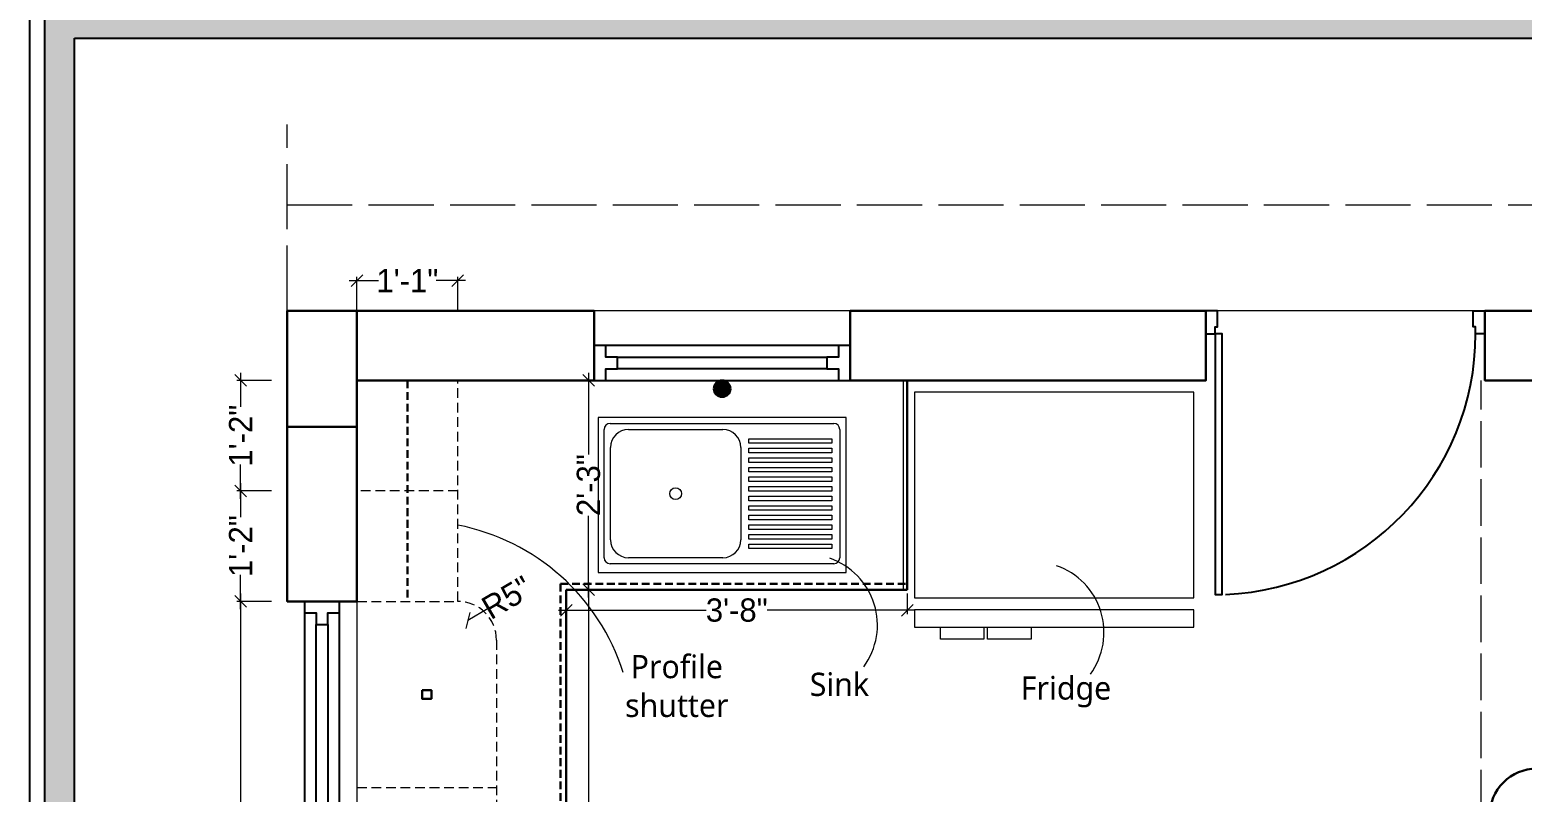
# Model space of a CAD drawing. Header units: millimetres. Extents: x 35877 to 3066687, y -650199 to -40525.
# Drawn here: x 147596.6 to 147789.1, y -180319.1 to -180220.8 of the extents above; entities that cross this region are included whole.
import ezdxf

# ---------------------------------------------------------------- set-up
doc = ezdxf.new("R2010")
doc.units = ezdxf.units.MM
doc.header["$MEASUREMENT"] = 0
doc.header["$PDMODE"] = 35
for name, pattern in [('ACAD_ISO02W100', [15, 12, -3]), ('DASHED', [0.75, 0.5, -0.25]), ('DASHEDX2', [1.5, 1, -0.5]), ('HIDDEN', [0.375, 0.25, -0.125])]:
    doc.linetypes.add(name, pattern=pattern)
doc.layers.get('Defpoints').update_dxf_attribs({"color": 220})
for name, color, linetype in [('AR DOOR', 40, 'Continuous'), ('AR ELE-5', 134, 'Continuous'), ('str coll', 6, 'Continuous')]:
    doc.layers.add(name, color=color, linetype=linetype)
for name, color, linetype, lineweight in [('CENTERLINE ( COLUMN ) ~ DIM', 7, 'Continuous', 9), ('COLUMN', 1, 'Continuous', 30), ('dim05', 1, 'Continuous', 13), ('FUR1', 22, 'Continuous', 0), ('FURNITURE', 32, 'Continuous', 9), ('furniture dimensions', 1, 'DASHED', 0), ('GROUND FLOOR', 7, 'Continuous', 9), ('GROUND FLOOR  ( HATCH )', 251, 'Continuous', 9), ('GROUND FLOOR  ( PLINE )', 251, 'Continuous', 30), ('Labelling', 1, 'Continuous', 25), ('NAME PLATE', 7, 'Continuous', 25), ('wall', 7, 'Continuous', 30), ('XX~SLAB ( BEAM )~ ( DIM )', 7, 'Continuous', 9)]:
    doc.layers.add(name, color=color, linetype=linetype, lineweight=lineweight)
doc.layers.add('XX~SLAB ( PLINE )', color=251, linetype='Continuous', plot=False)
doc.styles.add('century g', font='GOTHIC.TTF')
doc.styles.add('style4', font='ARIALN.TTF')
doc.dimstyles.new('Archana', dxfattribs={"dimtxt": 2, "dimasz": 0.75, "dimexe": 0.5, "dimexo": 0.5, "dimgap": 0, "dimtad": 0, "dimzin": 0, "dimdsep": 46, "dimlunit": 4, "dimtxsty": 'century g', "dimblk": 'OBLIQUE', "dimcen": 0, "dimdle": 1, "dimclrd": 256, "dimclre": 256, "dimclrt": 256, "dimadec": 0, "dimazin": 0, "dimtfac": 1, "dimtofl": 0, "dimtmove": 1, "dimatfit": 3, "dimfxl": 1, "dimfxlon": 1, "dimtolj": 1, "dimtzin": 0, "dimlwd": -1, "dimlwe": -1, "dimarcsym": 0})

# ---------------------------------------------------------------- blocks, each defined once
blk = doc.blocks.new('LAYOUT FILE')
at = {"layer": 'NAME PLATE', "true_color": 0xd39e00}
h = blk.add_hatch(color=42, dxfattribs=at)
h.paths.add_polyline_path([(3346889.83, -513806.18), (3346889.83, -514260.7), (3347535.56, -514260.7), (3347535.56, -513806.18)])
h.paths.add_polyline_path([(3346894.36, -513810.71), (3347531.03, -513810.71), (3347531.03, -514256.17), (3346894.36, -514256.17)], flags=16)
at = {"layer": 'NAME PLATE', "color": 42, "true_color": 0xd39e00}
for points in [[(3346887.56, -513803.91), (3347537.83, -513803.91), (3347537.83, -514262.96), (3346887.56, -514262.96)], [(3346889.83, -513806.18), (3347535.56, -513806.18), (3347535.56, -514260.7), (3346889.83, -514260.7)], [(3346894.36, -513810.71), (3347531.03, -513810.71), (3347531.03, -514256.17), (3346894.36, -514256.17)]]:
    blk.add_lwpolyline(points, close=True, dxfattribs=at)
blk = doc.blocks.new('*U116')
for points in [[(-40, 0), (0, 0), (0, 30), (10, 30), (10, 100), (-40, 100)], [(1160, 0), (1120, 0), (1120, 30), (1110, 30), (1110, 100), (1160, 100)], [(0, 0), (0, -1120), (30, -1120), (30, 0)]]:
    blk.add_lwpolyline(points, close=True)
at = {"layer": 'AR ELE-5', "linetype": 'ByBlock', "ltscale": 15}
blk.add_arc((-1.6, 0.7), 1121.6, 272.37301, 359.96526, dxfattribs=at)
blk = doc.blocks.new('SED S')
at = {"layer": 'FURNITURE', "color": 9, "true_color": 0xc7c8ca, "transparency": 33554687, "elevation": -0.07, "flags": 128}
for points in [[(3340639.61, -514630.85), (3340639.61, -514629.27), (3340645.24, -514629.27), (3340645.24, -514630.85)], [(3340645.71, -514630.85), (3340645.71, -514629.27), (3340651.34, -514629.27), (3340651.34, -514630.85)]]:
    blk.add_lwpolyline(points, dxfattribs=at)
at = {"layer": 'FURNITURE', "color": 9, "true_color": 0xc7c8ca, "transparency": 33554687, "elevation": -0.07}
for points in [[(3340618.66, -514630.85), (3340618.66, -514633.06), (3340654.66, -514633.06), (3340654.66, -514630.85)], [(3340618.66, -514634.61), (3340618.66, -514661.17), (3340654.66, -514661.17), (3340654.66, -514634.61)]]:
    blk.add_lwpolyline(points, close=True, dxfattribs=at)
blk = doc.blocks.new('_Oblique')
at = {"layer": 'wall', "color": 0, "lineweight": -2}
blk.add_line((-0.5, -0.5), (0.5, 0.5), dxfattribs=at)
blk = doc.blocks.new('*D647')
at = {"layer": 'Defpoints', "color": 0, "linetype": 'Continuous', "lineweight": 0, "transparency": 16777216}
for p in [(147665.82, -180293), (147668.69, -180293), (147665.82, -180395)]:
    blk.add_point(p, dxfattribs=at)
at = {"layer": 'furniture dimensions', "color": 5, "linetype": 'Continuous', "transparency": 16777216}
for p, q in [((147668.69, -180292), (147668.69, -180340.05)), ((147666.32, -180293), (147669.19, -180293)), ((147668.69, -180396), (147668.69, -180347.94))]:
    blk.add_line(p, q, dxfattribs=at)
at = {"layer": 'furniture dimensions', "color": 5, "linetype": 'ByBlock', "transparency": 16777216}
blk.add_line((147666.32, -180395), (147669.19, -180395), dxfattribs=at)
at = {"layer": 'furniture dimensions', "color": 5, "linetype": 'Continuous', "transparency": 16777216, "xscale": 1.5, "yscale": 1.5, "zscale": 1.5}
for p, rotation in [((147668.69, -180293), 90), ((147668.69, -180395), 270)]:
    blk.add_blockref('_Oblique', p, dxfattribs=dict(at, rotation=rotation))
at = {"layer": 'furniture dimensions', "linetype": 'Continuous', "lineweight": 0, "transparency": 16777216, "insert": (147668.69, -180344), "char_height": 3, "attachment_point": 5, "rotation": 90, "style": 'century g'}
blk.add_mtext('\\A1;8\'-6"', dxfattribs=at)
blk = doc.blocks.new('*D648')
at = {"layer": 'Defpoints', "color": 0, "linetype": 'Continuous', "lineweight": 0, "transparency": 16777216}
for p in [(147665.82, -180293), (147709.8, -180293), (147709.8, -180295.64)]:
    blk.add_point(p, dxfattribs=at)
at = {"layer": 'furniture dimensions', "color": 5, "linetype": 'ByBlock', "transparency": 16777216}
blk.add_line((147665.82, -180293.5), (147665.82, -180296.14), dxfattribs=at)
at = {"layer": 'furniture dimensions', "color": 5, "linetype": 'Continuous', "transparency": 16777216}
for p, q in [((147709.8, -180293.5), (147709.8, -180296.14)), ((147664.82, -180295.64), (147683.86, -180295.64)), ((147710.8, -180295.64), (147691.75, -180295.64))]:
    blk.add_line(p, q, dxfattribs=at)
at = {"layer": 'furniture dimensions', "color": 5, "linetype": 'Continuous', "transparency": 16777216, "xscale": 1.5, "yscale": 1.5, "zscale": 1.5, "rotation": 180}
blk.add_blockref('_Oblique', (147665.82, -180295.64), dxfattribs=at)
at = {"layer": 'furniture dimensions', "color": 5, "linetype": 'Continuous', "transparency": 16777216, "xscale": 1.5, "yscale": 1.5, "zscale": 1.5}
blk.add_blockref('_Oblique', (147709.8, -180295.64), dxfattribs=at)
at = {"layer": 'furniture dimensions', "linetype": 'Continuous', "lineweight": 0, "transparency": 16777216, "insert": (147687.81, -180295.64), "char_height": 3, "attachment_point": 5, "style": 'century g'}
blk.add_mtext('\\A1;3\'-8"', dxfattribs=at)
blk = doc.blocks.new('*D652')
at = {"layer": 'Defpoints', "color": 0, "linetype": 'Continuous', "lineweight": 0, "transparency": 16777216}
for p in [(147653.13, -180296.96), (147648.82, -180299.5)]:
    blk.add_point(p, dxfattribs=at)
at = {"layer": 'furniture dimensions', "color": 5, "linetype": 'Continuous', "transparency": 16777216}
blk.add_line((147655.72, -180295.44), (147653.13, -180296.96), dxfattribs=at)
at = {"layer": 'furniture dimensions', "color": 5, "linetype": 'Continuous', "transparency": 16777216, "xscale": 1.5, "yscale": 1.5, "zscale": 1.5, "rotation": 210.4475639292459}
blk.add_blockref('_Oblique', (147653.13, -180296.96), dxfattribs=at)
at = {"layer": 'furniture dimensions', "linetype": 'Continuous', "lineweight": 0, "transparency": 16777216, "insert": (147658.16, -180294.01), "char_height": 3, "attachment_point": 5, "rotation": 30.4476, "style": 'century g'}
blk.add_mtext('\\A1;R5"', dxfattribs=at)
blk = doc.blocks.new('*D653')
at = {"layer": 'Defpoints', "color": 0, "linetype": 'Continuous', "lineweight": 0, "transparency": 16777216}
for p in [(147665.67, -180266), (147668.69, -180266), (147665.67, -180293)]:
    blk.add_point(p, dxfattribs=at)
at = {"layer": 'furniture dimensions', "color": 5, "linetype": 'Continuous', "transparency": 16777216}
for p, q in [((147668.69, -180265), (147668.69, -180275.54)), ((147666.17, -180266), (147669.19, -180266)), ((147668.69, -180294), (147668.69, -180283.45))]:
    blk.add_line(p, q, dxfattribs=at)
at = {"layer": 'furniture dimensions', "color": 5, "linetype": 'ByBlock', "transparency": 16777216}
blk.add_line((147666.17, -180293), (147669.19, -180293), dxfattribs=at)
at = {"layer": 'furniture dimensions', "color": 5, "linetype": 'Continuous', "transparency": 16777216, "xscale": 1.5, "yscale": 1.5, "zscale": 1.5}
for p, rotation in [((147668.69, -180266), 90), ((147668.69, -180293), 270)]:
    blk.add_blockref('_Oblique', p, dxfattribs=dict(at, rotation=rotation))
at = {"layer": 'furniture dimensions', "linetype": 'Continuous', "lineweight": 0, "transparency": 16777216, "insert": (147668.69, -180279.5), "char_height": 3, "attachment_point": 5, "rotation": 90, "style": 'century g'}
blk.add_mtext('\\A1;2\'-3"', dxfattribs=at)
blk = doc.blocks.new('SD DSD')
at = {"layer": 'FURNITURE', "color": 9, "true_color": 0xc7c8ca, "transparency": 33554687}
for p, q in [((3348486.7, -514623.32), (3348486.68, -514619.42)), ((3348502.23, -514619.34), (3348502.25, -514623.25)), ((3348486.7, -514623.32), (3348502.25, -514623.25)), ((3348483.69, -514625.26), (3348479.79, -514625.25)), ((3348483.69, -514625.26), (3348483.66, -514640.81)), ((3348505.76, -514625.26), (3348509.66, -514625.25)), ((3348505.76, -514625.26), (3348505.79, -514640.81)), ((3348479.75, -514640.8), (3348483.66, -514640.81)), ((3348509.7, -514640.8), (3348505.79, -514640.81)), ((3348479.75, -514651.77), (3348483.66, -514651.76)), ((3348483.69, -514667.31), (3348483.66, -514651.76)), ((3348505.76, -514667.31), (3348505.79, -514651.76)), ((3348509.7, -514651.77), (3348505.79, -514651.76)), ((3348483.69, -514667.31), (3348479.79, -514667.32)), ((3348505.76, -514667.31), (3348509.66, -514667.32)), ((3348486.7, -514669.25), (3348486.68, -514673.16)), ((3348486.7, -514669.25), (3348502.25, -514669.32)), ((3348502.23, -514673.23), (3348502.25, -514669.32))]:
    blk.add_line(p, q, dxfattribs=at)
at = {"layer": 'FURNITURE', "color": 9, "true_color": 0xc7c8ca, "transparency": 33554687, "flags": 128}
for points in [[(3348502.23, -514621.56), (3348504.46, -514621.55), (3348504.42, -514614.17, 0.853613), (3348484.42, -514614.22), (3348484.46, -514621.65), (3348486.68, -514621.64)], [(3348502.22, -514619.34), (3348502.23, -514621.56), (3348502.2, -514614.36, 0.835758), (3348486.65, -514614.39), (3348486.67, -514619.42), (3348486.68, -514621.64)], [(3348481.97, -514640.8), (3348481.97, -514643.02), (3348474.58, -514643.01, -0.853613), (3348474.58, -514623.01), (3348482.01, -514623.02), (3348482.01, -514625.25)], [(3348507.48, -514640.8), (3348507.48, -514643.02), (3348514.87, -514643.01, 0.853613), (3348514.87, -514623.01), (3348507.44, -514623.02), (3348507.44, -514625.25)], [(3348479.75, -514640.79), (3348481.97, -514640.8), (3348474.77, -514640.78, -0.835758), (3348474.76, -514625.23), (3348479.79, -514625.24), (3348482.01, -514625.25)], [(3348509.7, -514640.79), (3348507.48, -514640.8), (3348514.68, -514640.78, 0.835758), (3348514.69, -514625.23), (3348509.66, -514625.24), (3348507.44, -514625.25)], [(3348481.97, -514651.77), (3348481.97, -514649.55), (3348474.58, -514649.57, 0.853613), (3348474.58, -514669.57), (3348482.01, -514669.55), (3348482.01, -514667.32)], [(3348507.48, -514651.77), (3348507.48, -514649.55), (3348514.87, -514649.57, -0.853613), (3348514.87, -514669.57), (3348507.44, -514669.55), (3348507.44, -514667.32)], [(3348479.75, -514651.78), (3348481.97, -514651.77), (3348474.77, -514651.79, 0.835758), (3348474.76, -514667.34), (3348479.79, -514667.33), (3348482.01, -514667.33)], [(3348509.7, -514651.78), (3348507.48, -514651.77), (3348514.68, -514651.79, -0.835758), (3348514.69, -514667.34), (3348509.66, -514667.33), (3348507.44, -514667.33)], [(3348502.23, -514671.01), (3348504.46, -514671.02), (3348504.42, -514678.4, -0.853613), (3348484.42, -514678.36), (3348484.46, -514670.92), (3348486.68, -514670.93)], [(3348502.22, -514673.23), (3348502.23, -514671.01), (3348502.2, -514678.21, -0.835758), (3348486.65, -514678.18), (3348486.67, -514673.16), (3348486.68, -514670.93)]]:
    blk.add_lwpolyline(points, format="xyb", dxfattribs=at)
at = {"layer": 'FURNITURE', "color": 9, "lineweight": 30, "true_color": 0xc7c8ca, "transparency": 33554687}
blk.add_lwpolyline([(3348506.78, -514676.29), (3348482.68, -514676.29, -0.414214), (3348476.68, -514670.29), (3348476.68, -514622.29, -0.414214), (3348482.68, -514616.29), (3348506.78, -514616.29, -0.414214), (3348512.78, -514622.29), (3348512.78, -514670.29, -0.414214)], format="xyb", close=True, dxfattribs=at)
blk = doc.blocks.new('*D854')
at = {"layer": 'Defpoints', "color": 0, "linetype": 'Continuous', "lineweight": 0, "transparency": 16777216}
for p in [(147623.8, -180294.5), (147638.82, -180294.5), (147638.82, -180366.5)]:
    blk.add_point(p, dxfattribs=at)
at = {"layer": 'furniture dimensions', "color": 5, "linetype": 'Continuous', "transparency": 16777216}
for p, q in [((147623.8, -180293.5), (147623.8, -180329.2)), ((147627.8, -180294.5), (147623.3, -180294.5)), ((147623.8, -180367.5), (147623.8, -180331.8))]:
    blk.add_line(p, q, dxfattribs=at)
at = {"layer": 'furniture dimensions', "color": 5, "linetype": 'ByBlock', "transparency": 16777216}
blk.add_line((147627.8, -180366.5), (147623.3, -180366.5), dxfattribs=at)
at = {"layer": 'furniture dimensions', "color": 5, "linetype": 'Continuous', "transparency": 16777216, "xscale": 1.5, "yscale": 1.5, "zscale": 1.5}
for p, rotation in [((147623.8, -180294.5), 90), ((147623.8, -180366.5), 270)]:
    blk.add_blockref('_Oblique', p, dxfattribs=dict(at, rotation=rotation))
at = {"layer": 'furniture dimensions', "linetype": 'Continuous', "lineweight": 0, "transparency": 16777216, "insert": (147623.8, -180330.5), "char_height": 3, "attachment_point": 5, "rotation": 90, "style": 'century g'}
blk.add_mtext("\\A1;6'", dxfattribs=at)
blk = doc.blocks.new('*D855')
at = {"layer": 'Defpoints', "color": 0, "linetype": 'Continuous', "lineweight": 0, "transparency": 16777216}
for p in [(147623.8, -180280.25), (147638.82, -180280.25), (147629.82, -180294.5)]:
    blk.add_point(p, dxfattribs=at)
at = {"layer": 'furniture dimensions', "color": 5, "linetype": 'Continuous', "transparency": 16777216}
for p, q in [((147627.8, -180280.25), (147623.3, -180280.25)), ((147623.8, -180279.25), (147623.8, -180283.65)), ((147623.8, -180295.5), (147623.8, -180291.09))]:
    blk.add_line(p, q, dxfattribs=at)
at = {"layer": 'furniture dimensions', "color": 5, "linetype": 'ByBlock', "transparency": 16777216}
blk.add_line((147627.8, -180294.5), (147623.3, -180294.5), dxfattribs=at)
at = {"layer": 'furniture dimensions', "color": 5, "linetype": 'Continuous', "transparency": 16777216, "xscale": 1.5, "yscale": 1.5, "zscale": 1.5}
for p, rotation in [((147623.8, -180280.25), 90), ((147623.8, -180294.5), 270)]:
    blk.add_blockref('_Oblique', p, dxfattribs=dict(at, rotation=rotation))
at = {"layer": 'furniture dimensions', "linetype": 'Continuous', "lineweight": 0, "transparency": 16777216, "insert": (147623.8, -180287.37), "char_height": 3, "attachment_point": 5, "rotation": 90, "style": 'century g'}
blk.add_mtext('\\A1;1\'-2"', dxfattribs=at)
blk = doc.blocks.new('*D856')
at = {"layer": 'Defpoints', "color": 0, "linetype": 'Continuous', "lineweight": 0, "transparency": 16777216}
for p in [(147623.8, -180266), (147638.82, -180266), (147638.82, -180280.25)]:
    blk.add_point(p, dxfattribs=at)
at = {"layer": 'furniture dimensions', "color": 5, "linetype": 'Continuous', "transparency": 16777216}
for p, q in [((147623.8, -180265), (147623.8, -180269.4)), ((147627.8, -180266), (147623.3, -180266)), ((147623.8, -180281.25), (147623.8, -180276.84))]:
    blk.add_line(p, q, dxfattribs=at)
at = {"layer": 'furniture dimensions', "color": 5, "linetype": 'ByBlock', "transparency": 16777216}
blk.add_line((147627.8, -180280.25), (147623.3, -180280.25), dxfattribs=at)
at = {"layer": 'furniture dimensions', "color": 5, "linetype": 'Continuous', "transparency": 16777216, "xscale": 1.5, "yscale": 1.5, "zscale": 1.5}
for p, rotation in [((147623.8, -180266), 90), ((147623.8, -180280.25), 270)]:
    blk.add_blockref('_Oblique', p, dxfattribs=dict(at, rotation=rotation))
at = {"layer": 'furniture dimensions', "linetype": 'Continuous', "lineweight": 0, "transparency": 16777216, "insert": (147623.8, -180273.12), "char_height": 3, "attachment_point": 5, "rotation": 90, "style": 'century g'}
blk.add_mtext('\\A1;1\'-2"', dxfattribs=at)
blk = doc.blocks.new('*D858')
at = {"layer": 'Defpoints', "color": 0, "linetype": 'Continuous', "lineweight": 0, "transparency": 16777216}
for p in [(147651.82, -180253.12), (147638.82, -180266), (147651.82, -180266)]:
    blk.add_point(p, dxfattribs=at)
at = {"layer": 'furniture dimensions', "color": 5, "linetype": 'Continuous', "transparency": 16777216}
for p, q in [((147637.82, -180253.12), (147641.6, -180253.12)), ((147652.82, -180253.12), (147649.04, -180253.12)), ((147651.82, -180257.12), (147651.82, -180252.62))]:
    blk.add_line(p, q, dxfattribs=at)
at = {"layer": 'furniture dimensions', "color": 5, "linetype": 'ByBlock', "transparency": 16777216}
blk.add_line((147638.82, -180257.12), (147638.82, -180252.62), dxfattribs=at)
at = {"layer": 'furniture dimensions', "color": 5, "linetype": 'Continuous', "transparency": 16777216, "xscale": 1.5, "yscale": 1.5, "zscale": 1.5, "rotation": 180}
blk.add_blockref('_Oblique', (147638.82, -180253.12), dxfattribs=at)
at = {"layer": 'furniture dimensions', "color": 5, "linetype": 'Continuous', "transparency": 16777216, "xscale": 1.5, "yscale": 1.5, "zscale": 1.5}
blk.add_blockref('_Oblique', (147651.82, -180253.12), dxfattribs=at)
at = {"layer": 'furniture dimensions', "linetype": 'Continuous', "lineweight": 0, "transparency": 16777216, "insert": (147645.32, -180253.12), "char_height": 3, "attachment_point": 5, "style": 'century g'}
blk.add_mtext('\\A1;1\'-1"', dxfattribs=at)

msp = doc.modelspace()

# ---------------------------------------------------------------- hatches: boundary and pattern name
at = {"layer": 'GROUND FLOOR  ( HATCH )', "lineweight": 30, "true_color": 0x008585, "transparency": 33554687}
h = msp.add_hatch(color=136, dxfattribs=at)
h.dxf.hatch_style = 1
h.paths.add_polyline_path([(147686.986, -180267.064, 1), (147684.852, -180267.064, 1)])

# ---------------------------------------------------------------- linework, layer by layer
at = {"layer": 'CENTERLINE ( COLUMN ) ~ DIM', "transparency": 33554687}
for p, q in [((147629.818, -180271.996), (147638.818, -180271.996)), ((147629.818, -180294.496), (147638.818, -180294.496))]:
    msp.add_line(p, q, dxfattribs=at)
at = {"layer": 'COLUMN', "transparency": 33554687}
for points in [[(147629.818, -180256.996), (147638.818, -180256.996), (147638.818, -180271.996), (147629.818, -180271.996)], [(147784.318, -180256.996), (147793.318, -180256.996), (147793.318, -180265.996), (147784.318, -180265.996)]]:
    msp.add_lwpolyline(points, close=True, dxfattribs=at)
at = {"layer": 'dim05', "color": 31, "lineweight": 30, "true_color": 0xfecc66, "transparency": 33554687}
msp.add_circle((147685.919, -180267.064), 1.067, dxfattribs=at)
at = {"layer": 'FUR1', "color": 252, "true_color": 0x939598, "transparency": 33554687}
for centre, radius, start, end in [((147646.46, -180312.165), 28.022, 17.62742, 78.97508), ((147696.836, -180297.556, -0.001), 9.117, 323.82202, 70.8402), ((147726.063, -180298.51, -0.001), 9.117, 323.82202, 70.8402)]:
    msp.add_arc(centre, radius, start, end, dxfattribs=at)
at = {"layer": 'FURNITURE', "color": 3, "linetype": 'DASHEDX2', "lineweight": 30, "transparency": 33554687}
for p, q in [((147645.318, -180265.996), (147645.318, -180294.496)), ((147665.068, -180292.246), (147709.799, -180292.246)), ((147665.068, -180292.246), (147665.068, -180394.996))]:
    msp.add_line(p, q, dxfattribs=at)
at = {"layer": 'FURNITURE', "linetype": 'HIDDEN', "lineweight": 18, "ltscale": 5, "transparency": 33554687}
for p, q in [((147651.818, -180294.496), (147651.818, -180265.996)), ((147656.818, -180299.496), (147656.818, -180361.496)), ((147638.818, -180318.496), (147656.818, -180318.496))]:
    msp.add_line(p, q, dxfattribs=at)
at = {"layer": 'FURNITURE', "lineweight": 30, "ltscale": 0.4, "transparency": 33554687}
for p, q in [((147709.799, -180292.996), (147709.799, -180265.996)), ((147665.818, -180394.996), (147665.818, -180292.996)), ((147665.818, -180292.996), (147709.799, -180292.996))]:
    msp.add_line(p, q, dxfattribs=at)
at = {"layer": 'FURNITURE', "transparency": 33554687}
for p, q in [((147670.704, -180288.87, -0.001), (147670.704, -180272.329, -0.001)), ((147671.478, -180271.555, -0.001), (147700.326, -180271.555, -0.001)), ((147673.836, -180272.329, -0.001), (147686.002, -180272.329, -0.001)), ((147701.101, -180272.329, -0.001), (147701.101, -180288.87, -0.001)), ((147671.512, -180286.546, -0.001), (147671.512, -180274.653, -0.001)), ((147688.326, -180274.653, -0.001), (147688.326, -180286.546, -0.001)), ((147700.326, -180289.645, -0.001), (147671.478, -180289.645, -0.001)), ((147686.002, -180288.87, -0.001), (147673.836, -180288.87, -0.001))]:
    msp.add_line(p, q, dxfattribs=at)
at = {"layer": 'FURNITURE', "linetype": 'HIDDEN', "lineweight": 0, "ltscale": 5, "transparency": 33554687}
msp.add_line((147638.818, -180294.496), (147648.818, -180294.496), dxfattribs=at)
at = {"layer": 'FURNITURE', "transparency": 33554687, "elevation": -0.001}
for points in [[(147669.919, -180290.78), (147701.919, -180290.78), (147701.919, -180270.78), (147669.919, -180270.78)], [(147689.349, -180273.509), (147700.078, -180273.509), (147700.078, -180274.096), (147689.349, -180274.096)], [(147689.349, -180274.745), (147700.078, -180274.745), (147700.078, -180275.332), (147689.349, -180275.332)], [(147689.349, -180275.981), (147700.078, -180275.981), (147700.078, -180276.568), (147689.349, -180276.568)], [(147689.349, -180277.217), (147700.078, -180277.217), (147700.078, -180277.804), (147689.349, -180277.804)], [(147689.349, -180278.452), (147700.078, -180278.452), (147700.078, -180279.039), (147689.349, -180279.039)], [(147689.349, -180279.688), (147700.078, -180279.688), (147700.078, -180280.275), (147689.349, -180280.275)], [(147689.349, -180280.924), (147700.078, -180280.924), (147700.078, -180281.511), (147689.349, -180281.511)], [(147689.349, -180282.16), (147700.078, -180282.16), (147700.078, -180282.747), (147689.349, -180282.747)], [(147689.349, -180283.396), (147700.078, -180283.396), (147700.078, -180283.983), (147689.349, -180283.983)], [(147689.349, -180284.632), (147700.078, -180284.632), (147700.078, -180285.219), (147689.349, -180285.219)], [(147689.349, -180285.867), (147700.078, -180285.867), (147700.078, -180286.454), (147689.349, -180286.454)], [(147689.349, -180287.103), (147700.078, -180287.103), (147700.078, -180287.69), (147689.349, -180287.69)]]:
    msp.add_lwpolyline(points, close=True, dxfattribs=at)
at = {"layer": 'FURNITURE', "linetype": 'HIDDEN', "lineweight": 18, "ltscale": 5, "transparency": 33554687}
msp.add_lwpolyline([(147638.818, -180294.496), (147651.818, -180294.496), (147651.818, -180280.246), (147638.818, -180280.246)], close=True, dxfattribs=at)
at = {"layer": 'FURNITURE', "color": 3, "lineweight": 30, "transparency": 33554687}
msp.add_lwpolyline([(147647.217, -180305.957), (147648.42, -180305.957), (147648.42, -180307.052), (147647.217, -180307.052)], close=True, dxfattribs=at)
at = {"layer": 'FURNITURE', "transparency": 33554687}
msp.add_circle((147679.919, -180280.6, -0.001), 0.762, dxfattribs=at)
for centre, radius, start, end in [((147671.478, -180272.329, -0.001), 0.775, 90, 180), ((147673.836, -180274.653, -0.001), 2.324, 90, 180), ((147686.002, -180274.653, -0.001), 2.324, 0, 90), ((147700.326, -180272.329, -0.001), 0.775, 0, 90), ((147673.836, -180286.546, -0.001), 2.324, 180, 270), ((147686.002, -180286.546, -0.001), 2.324, 270, 0), ((147671.478, -180288.87, -0.001), 0.775, 180, 270), ((147700.326, -180288.87, -0.001), 0.775, 270, 0)]:
    msp.add_arc(centre, radius, start, end, dxfattribs=at)
at = {"layer": 'FURNITURE', "linetype": 'HIDDEN', "lineweight": 18, "ltscale": 5, "transparency": 33554687}
msp.add_arc((147651.818, -180299.496), 5, 0, 90, dxfattribs=at)
at = {"layer": 'GROUND FLOOR', "linetype": 'ACAD_ISO02W100', "ltscale": 0.7, "transparency": 33554687}
msp.add_line((147629.818, -180256.996), (147629.818, -180232.996), dxfattribs=at)
at = {"layer": 'GROUND FLOOR', "transparency": 33554687}
for p, q in [((148030.318, -180256.996), (147629.818, -180256.996)), ((147748.318, -180256.996), (147748.318, -180265.996)), ((147784.318, -180256.996), (147784.318, -180265.996)), ((147638.818, -180265.996), (147638.818, -180385.996)), ((147748.318, -180265.996), (147638.818, -180265.996)), ((147866.818, -180265.996), (147784.318, -180265.996)), ((147638.818, -180294.496), (147629.818, -180294.496))]:
    msp.add_line(p, q, dxfattribs=at)
at = {"layer": 'GROUND FLOOR', "linetype": 'ACAD_ISO02W100', "ltscale": 0.7, "transparency": 33554687}
msp.add_lwpolyline([(147629.818, -180243.337), (148025.818, -180243.337)], dxfattribs=at)
at = {"layer": 'GROUND FLOOR  ( PLINE )', "transparency": 33554687}
for points in [[(147669.419, -180256.996), (147629.818, -180256.996), (147629.818, -180271.996), (147638.818, -180271.996), (147638.818, -180265.996), (147669.419, -180265.996)], [(147702.419, -180256.996), (147748.318, -180256.996), (147748.318, -180265.996), (147702.419, -180265.996)], [(147638.818, -180294.496), (147629.818, -180294.496), (147629.818, -180271.996), (147638.818, -180271.996)]]:
    msp.add_lwpolyline(points, close=True, dxfattribs=at)
at = {"layer": 'Labelling', "color": 251, "linetype": 'ACAD_ISO02W100', "lineweight": 0, "ltscale": 0.5, "true_color": 0x636466, "transparency": 33554687}
msp.add_line((147783.818, -180539.745), (147783.818, -180265.996), dxfattribs=at)
at = {"layer": 'XX~SLAB ( BEAM )~ ( DIM )', "transparency": 33554687}
for p, q in [((147709.318, -180292.996), (147709.318, -180265.996)), ((147665.818, -180394.996), (147665.818, -180292.996)), ((147665.818, -180292.996), (147709.318, -180292.996))]:
    msp.add_line(p, q, dxfattribs=at)
at = {"layer": 'XX~SLAB ( PLINE )', "transparency": 33554687}
for points in [[(147669.419, -180265.996), (147670.919, -180265.996), (147670.919, -180264.496), (147672.419, -180264.496), (147672.419, -180262.996), (147699.419, -180262.996), (147699.419, -180264.496), (147700.919, -180264.496), (147700.919, -180265.996), (147702.419, -180265.996), (147702.419, -180261.496), (147700.919, -180261.496), (147700.919, -180262.996), (147699.419, -180262.996), (147699.419, -180264.496), (147672.419, -180264.496), (147672.419, -180262.996), (147670.919, -180262.996), (147670.919, -180261.496), (147669.419, -180261.496), (147669.419, -180265.996), (147702.419, -180265.996), (147702.419, -180261.496), (147669.419, -180261.496)], [(147636.568, -180366.496), (147636.568, -180364.996), (147635.068, -180364.996), (147635.068, -180363.496), (147633.568, -180363.496), (147633.568, -180297.496), (147635.068, -180297.496), (147635.068, -180295.996), (147636.568, -180295.996), (147636.568, -180294.496), (147632.068, -180294.496), (147632.068, -180295.996), (147633.568, -180295.996), (147633.568, -180297.496), (147635.068, -180297.496), (147635.068, -180363.496), (147633.568, -180363.496), (147633.568, -180364.996), (147632.068, -180364.996), (147632.068, -180366.496), (147636.568, -180366.496), (147636.568, -180294.496), (147632.068, -180294.496), (147632.068, -180366.496)]]:
    msp.add_lwpolyline(points, close=True, dxfattribs=at)

# ---------------------------------------------------------------- block references
at = {"lineweight": 35, "transparency": 33554687, "rotation": 180}
msp.add_blockref('SED S', (3488365.411, -694928.663, 0.07), dxfattribs=at)
at = {"layer": 'AR DOOR', "linetype": 'ByBlock', "lineweight": -2, "transparency": 33554687, "extrusion": (0, 0, -1), "xscale": -0.02999999999997555, "yscale": 0.02999999999997555, "zscale": -0.02999999999997555}
msp.add_blockref('*U116', (-147749.518, -180259.996), dxfattribs=at)
at = {"layer": 'NAME PLATE', "lineweight": 0, "transparency": 33554687, "xscale": 0.8482412182574397, "yscale": 0.8482412182574397, "zscale": 0.8482412182574397}
msp.add_blockref('LAYOUT FILE', (-2691371.364, 255613.603, 0.111), dxfattribs=at)
at = {"layer": 'str coll', "color": 9, "lineweight": 30, "true_color": 0xc7c8ca, "transparency": 33554687}
msp.add_blockref('SD DSD', (-3200691.734, 334300.196, 0.005), dxfattribs=at)

# ---------------------------------------------------------------- texts
at = {"layer": 'FUR1', "color": 1, "transparency": 33554687, "char_height": 3, "width": 28.45427, "attachment_point": 5, "style": 'style4'}
for s, insert in [('{\\fMalgun Gothic|b0|i0|c0|p34;Profile \\Pshutter}', (147680.072, -180305.435)), ('{\\fMalgun Gothic|b0|i0|c0|p34;Sink}', (147701.052, -180305.222)), ('{\\fMalgun Gothic|b0|i0|c0|p34;Fridge}', (147730.279, -180306.176))]:
    msp.add_mtext(s, dxfattribs=dict(at, insert=insert))

# ---------------------------------------------------------------- dimensions: what is measured, and where the dimension line sits
at = {"layer": 'furniture dimensions', "color": 5, "linetype": 'Continuous', "lineweight": 0, "transparency": 33554687}
for base, p1, p2, picture, middle in [((147651.818, -180253.123), (147638.818, -180265.996), (147651.818, -180265.996), '*D858', (147645.318, -180253.123)), ((147709.799, -180295.64), (147665.818, -180292.996), (147709.799, -180292.996), '*D648', (147687.809, -180295.64))]:
    dim = msp.add_linear_dim(base=base, p1=p1, p2=p2, dimstyle='Archana', override={"dimtxt": 3, "dimasz": 1.5, "dimdec": 0, "dimclrd": 5, "dimclre": 5, "dimfxl": 4}, dxfattribs=at)
    dim.commit()
    dim.dimension.update_dxf_attribs({"geometry": picture, "text_midpoint": middle})
for base, p1, p2, picture, middle in [((147623.801, -180265.996), (147638.818, -180280.246), (147638.818, -180265.996), '*D856', (147623.801, -180273.121)), ((147668.691, -180265.996), (147665.667, -180292.996), (147665.667, -180265.996), '*D653', (147668.691, -180279.496)), ((147623.801, -180280.246), (147629.818, -180294.496), (147638.818, -180280.246), '*D855', (147623.801, -180287.371)), ((147668.691, -180292.996), (147665.818, -180394.996), (147665.818, -180292.996), '*D647', (147668.691, -180343.996)), ((147623.801, -180294.496), (147638.818, -180366.496), (147638.818, -180294.496), '*D854', (147623.801, -180330.496))]:
    dim = msp.add_linear_dim(base=base, p1=p1, p2=p2, angle=90, dimstyle='Archana', override={"dimtxt": 3, "dimasz": 1.5, "dimdec": 0, "dimclrd": 5, "dimclre": 5, "dimfxl": 4}, dxfattribs=at)
    dim.commit()
    dim.dimension.update_dxf_attribs({"geometry": picture, "text_midpoint": middle})
dim = msp.add_radius_dim(center=(147648.818, -180299.496), mpoint=(147653.129, -180296.962), dimstyle='Archana', override={"dimtxt": 3, "dimasz": 1.5, "dimdec": 0, "dimclrd": 5, "dimclre": 5, "dimfxl": 4}, dxfattribs=at)
dim.commit()
dim.dimension.update_dxf_attribs({"geometry": '*D652', "text_midpoint": (147658.155, -180294.008)})

doc.saveas('drawing.dxf')
